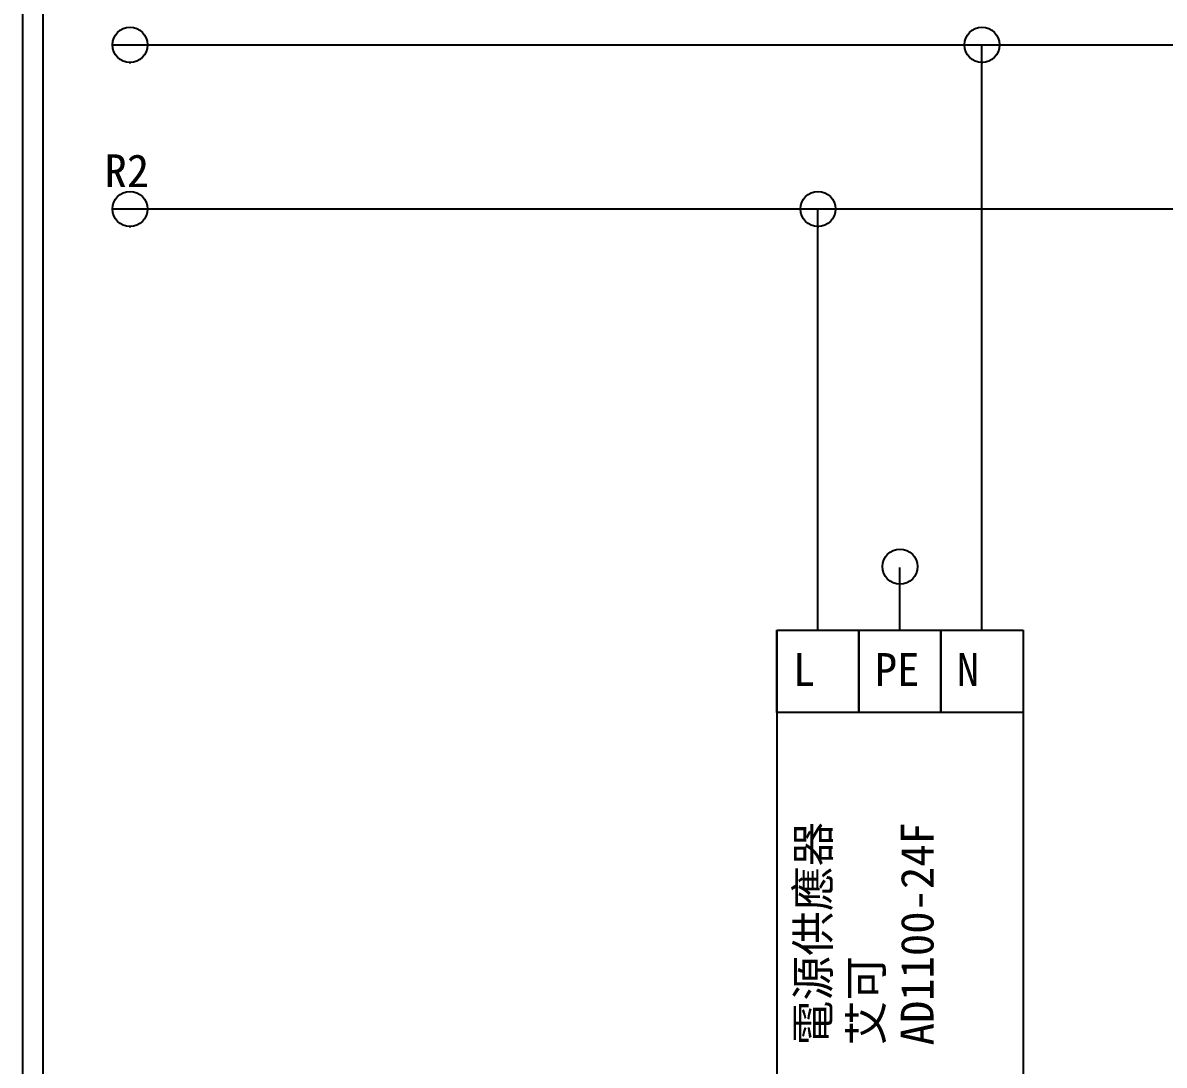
# Model space of a CAD drawing. Extents: x 10 to 297, y 3 to 207.
# Drawn here: x 10 to 79.6, y 65.8 to 129.3 of the extents above; entities that cross this region are included whole.
import ezdxf

# ---------------------------------------------------------------- set-up
doc = ezdxf.new("R2010")
doc.units = 0
doc.layers.get('0').update_dxf_attribs({"linetype": 'CONTINUOUS'})
doc.layers.add('圖框層', color=7, linetype='CONTINUOUS')
doc.layers.add('標尺寸層', color=3, linetype='CONTINUOUS')
doc.styles.add('STSL', font='kaiu.ttf')

msp = doc.modelspace()

# ---------------------------------------------------------------- linework, layer by layer
at = {"color": 7}
for centre in [(16.536, 127.959), (68.47, 127.959), (16.536, 117.959), (58.47, 117.959), (63.47, 96.159)]:
    msp.add_circle(centre, 1.071, dxfattribs=at)
at = {"layer": '圖框層', "color": 7}
for p, q in [((10, 3), (10, 206.969)), ((11.25, 4.25), (11.25, 205.719))]:
    msp.add_line(p, q, dxfattribs=at)
at = {"layer": '標尺寸層', "color": 7}
for p, q in [((15.465, 127.959), (217.598, 127.959)), ((68.47, 92.276), (68.47, 127.959)), ((16.532, 126.888), (16.532, 126.822)), ((68.465, 126.888), (68.465, 126.822)), ((15.465, 117.959), (290.197, 117.959)), ((58.47, 92.276), (58.47, 117.959)), ((16.532, 116.888), (16.532, 116.822)), ((58.465, 116.888), (58.465, 116.822)), ((63.47, 92.276), (63.47, 96.113)), ((55.97, 92.276), (60.97, 92.276)), ((55.97, 87.276), (55.97, 92.276)), ((55.97, 92.276), (70.97, 92.276)), ((55.97, 87.276), (55.97, 92.276)), ((55.97, 92.276), (55.97, 87.276)), ((55.97, 92.276), (55.97, 59.007)), ((60.97, 92.276), (60.97, 87.276)), ((60.97, 92.276), (65.97, 92.276)), ((60.97, 87.276), (60.97, 92.276)), ((65.97, 92.276), (70.97, 92.276)), ((65.97, 87.276), (65.97, 92.276)), ((65.97, 92.276), (65.97, 87.276)), ((70.97, 92.276), (70.97, 87.276)), ((70.97, 92.276), (70.97, 59.007)), ((60.97, 87.276), (55.97, 87.276)), ((65.97, 87.276), (60.97, 87.276)), ((70.97, 87.276), (65.97, 87.276))]:
    msp.add_line(p, q, dxfattribs=at)

# ---------------------------------------------------------------- texts
at = {"layer": '圖框層', "color": 7, "style": 'STSL'}
for s, p in [('R2', (14.98, 119.286)), ('L', (56.934, 88.891)), ('PE', (61.934, 88.891)), ('N', (66.934, 88.891))]:
    msp.add_text(s, height=2, dxfattribs=at).set_placement(p)
for s, p in [('電源供應器', (59.169, 66.979)), ('AD1100-24F', (65.517, 66.979)), ('艾可', (62.405, 66.979))]:
    msp.add_text(s, height=2, rotation=90, dxfattribs=at).set_placement(p)

doc.saveas('drawing.dxf')
